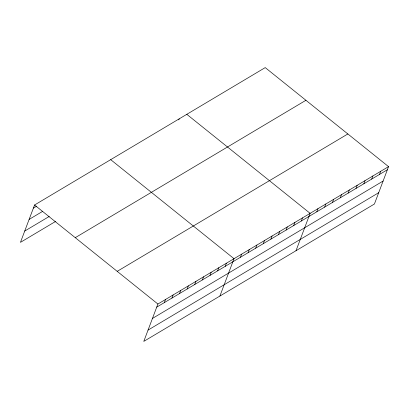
<?xml version="1.0" encoding="UTF-8"?>
<svg xmlns="http://www.w3.org/2000/svg" width="409" height="409" viewBox="0 0 409 409"><rect width="100%" height="100%" fill="white"/><g stroke="black" fill="none" stroke-linecap="round" stroke-linejoin="round"><path stroke-width="0.61" d="M388.55 166.637L157.9 304.025L143.779 341.392L374.429 204.004L388.55 166.637L265.221 67.608L34.571 204.996L20.45 242.363L55.788 221.315M178.799 119.888L179.188 118.85M164.336 302.599L165.507 299.49M171.944 298.069L173.119 294.955M179.556 293.534L180.732 290.421M187.169 288.999L188.344 285.891M194.781 284.465L195.957 281.356M202.394 279.93L203.564 276.821M210.001 275.395L211.177 272.287M217.614 270.865L218.789 267.752M225.226 266.331L226.402 263.217M219.894 296.055L234.014 258.687L110.686 159.658M240.451 257.261L241.622 254.153M248.058 252.726L249.234 249.618M255.671 248.197L256.847 245.083M263.284 243.662L264.459 240.548M270.896 239.127L272.072 236.019M278.509 234.592L279.684 231.484M286.116 230.057L287.292 226.949M293.728 225.528L294.904 222.414M301.341 220.993L302.517 217.879M296.009 250.717L310.129 213.345L186.801 114.321M316.796 211.785L317.972 208.677M324.639 207.118L325.815 204.004M332.481 202.445L333.657 199.331M340.324 197.772L341.495 194.664M348.161 193.099L349.337 189.991M356.004 188.431L357.18 185.318M363.846 183.759L365.022 180.65M371.689 179.086L372.865 175.977M379.532 174.418L380.707 171.305M33.395 208.104L36.657 206.162M29.126 219.413L42.715 211.315M24.724 231.059L49.187 216.489M75.266 237.675L305.922 100.287M117.199 271.346L347.854 133.958M156.724 307.133L387.374 169.745M152.45 318.442L383.1 181.049M148.048 330.089L378.703 192.7M34.571 204.996L157.9 304.025"/></g></svg>
